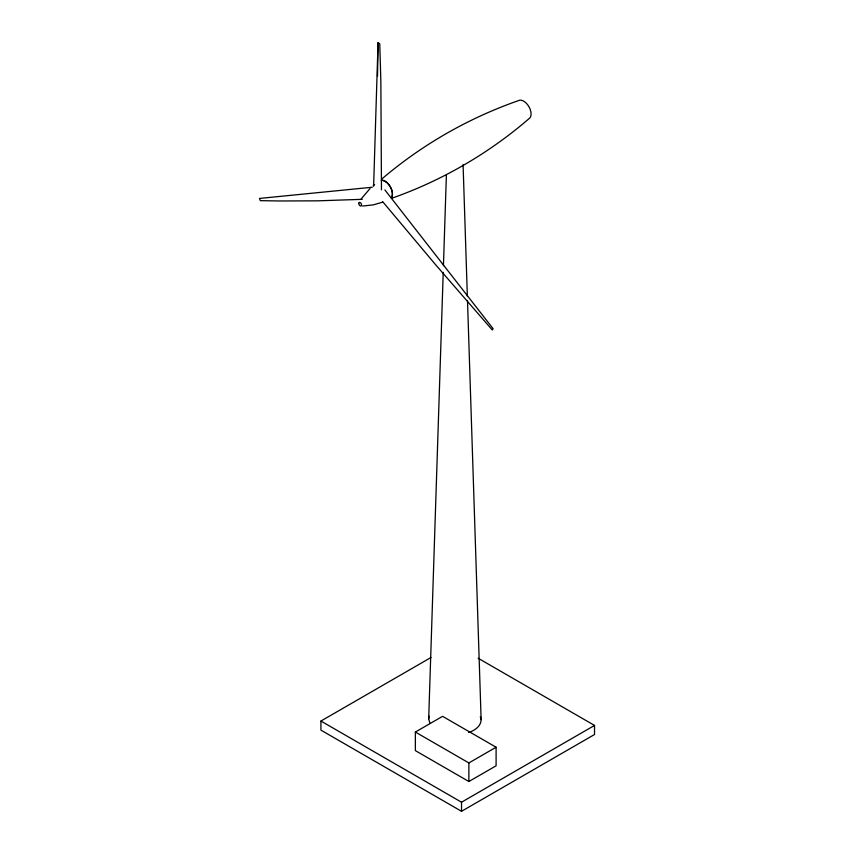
<?xml version="1.0" encoding="UTF-8"?>
<svg xmlns="http://www.w3.org/2000/svg" width="854" height="854" viewBox="0 0 854 854"><rect width="100%" height="100%" fill="white"/><g stroke="black" fill="none" stroke-linecap="round" stroke-linejoin="round"><path stroke-width="1.28" d="M381.471 189.834L380.852 81.173L379.763 43.767L378.044 42.7L373.625 186.097M377.532 75.899L378.044 42.7M429.765 722.73L428.687 718.79L443.226 272.373M443.439 265.711L446.386 175.102M428.687 718.79L429.156 716.196M467.49 300.405L481.133 719.634C481.005 726.487 474.461 730.554 468.654 732.54M361.242 198.833L370.017 188.563M381.685 179.105C421.876 144.753 468.536 118.065 518.442 100.633A10.472 6.042 60 0 1 528.914 106.675A10.472 6.042 60 0 1 528.914 118.77C488.563 153.549 441.699 180.738 391.42 198.384M373.134 185.766L374.596 184.592M478.123 658.231L594.523 725.43L594.523 734.515L461.523 811.3L320.923 730.127L320.923 721.043L430.992 657.495M415.364 732.049L442.585 716.335L496.099 747.229L496.099 765.803L468.878 781.517L415.364 750.623L415.364 732.049L468.878 762.942L496.099 747.229M320.923 721.043L461.523 802.216L594.523 725.43M382.603 202.174L373.379 204.843L362.651 206.049M372.301 187.239L259.477 198.438L260.342 200.658L279.45 200.978L317.474 200.839L362.245 199.324M382.581 201.555L435.156 264.196L492.288 329.975L493.142 328.747L384.887 189.919M480.322 716.687L481.133 719.634M463.081 164.651L467.362 296.413M468.878 762.942L468.878 781.517M461.523 802.216L461.523 811.3M381.428 180.333A10.376 5.989 60 0 1 390.289 186.802A10.376 5.989 60 0 1 391.463 197.701A10.472 6.042 60 0 0 390.278 186.716A10.472 6.042 60 0 0 381.343 180.194M358.733 203.369A2.018 1.164 60 0 0 360.868 206.038A2.018 1.164 60 0 0 360.868 203.188A2.018 1.164 60 0 0 358.733 203.369"/></g></svg>
